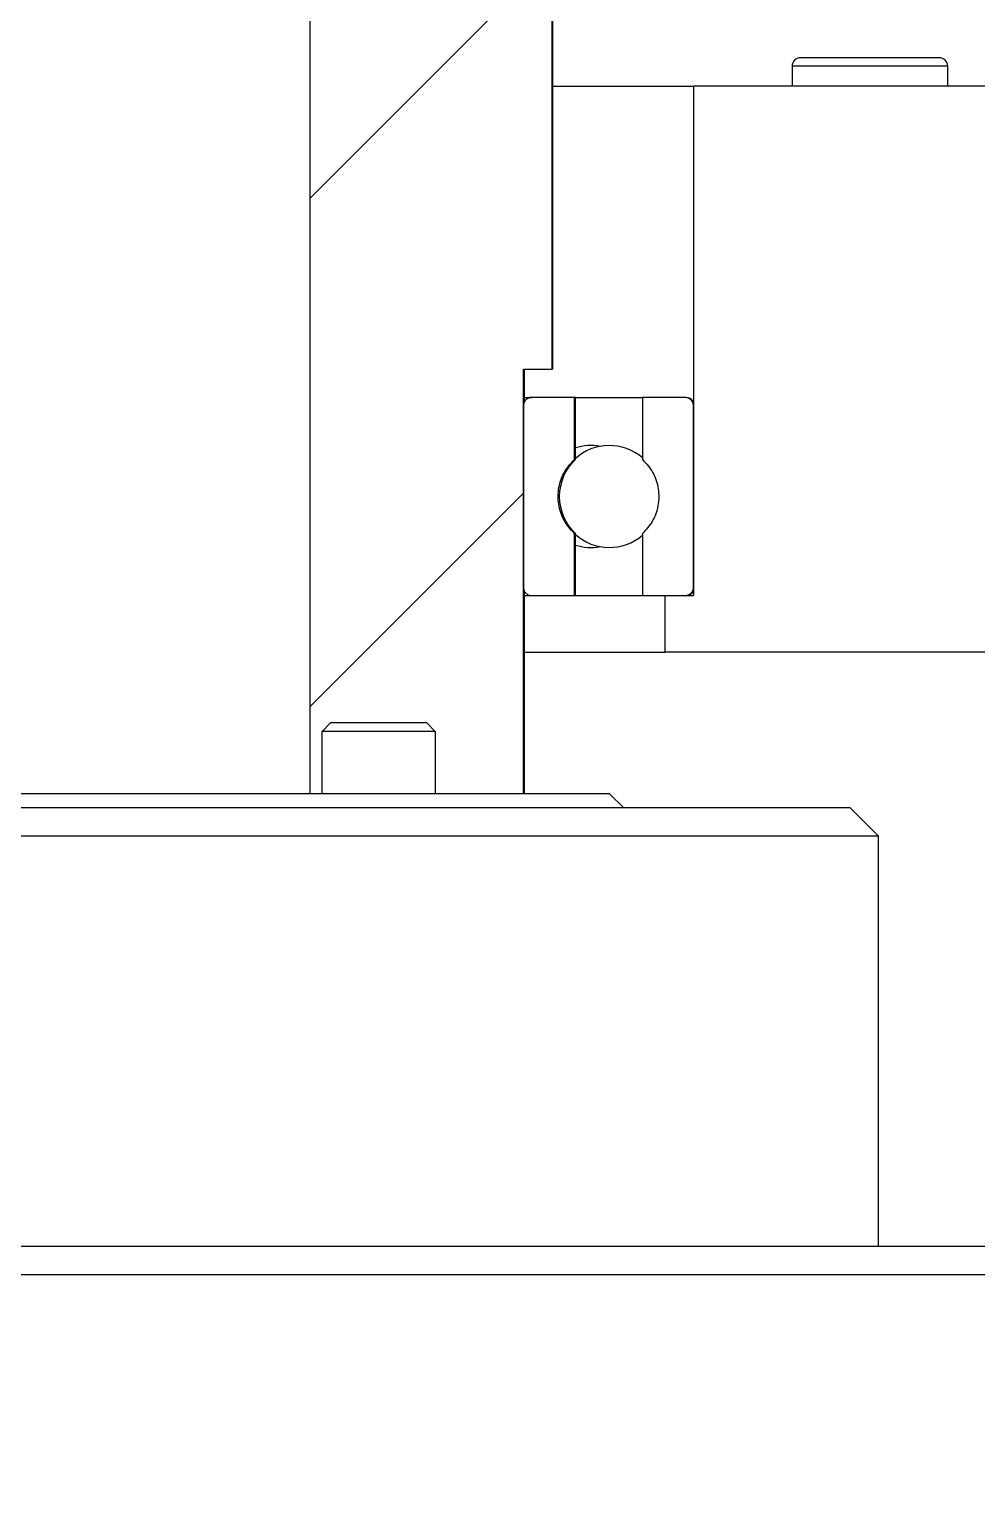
# Model space of a CAD drawing. Header units: millimetres. Extents: x 2 to 1187, y 2 to 839.
# Drawn here: x 179.1 to 187.47, y 433.14 to 446.13 of the extents above; entities that cross this region are included whole.
import ezdxf

# ---------------------------------------------------------------- set-up
doc = ezdxf.new("R2010")
doc.units = ezdxf.units.MM

# ---------------------------------------------------------------- blocks, each defined once
blk = doc.blocks.new('SW_HATCH_1')
at = {"color": 0, "linetype": 'Continuous', "lineweight": 18}
for p, q in [((14.396, -34.995), (16.53, -32.861)), ((14.396, -39.485), (16.28, -37.602))]:
    blk.add_line(p, q, dxfattribs=at)

msp = doc.modelspace()

# ---------------------------------------------------------------- linework, layer by layer
at = {"color": 7, "linetype": 'Continuous', "lineweight": 25}
for p, q in [((181.5785, 439.3766), (181.5785, 470.6266)), ((183.7125, 468.1266), (183.7125, 443.1266)), ((183.7229, 443.1266), (183.7229, 446.8766)), ((187.135, 445.8766), (185.91, 445.8766)), ((185.835, 445.8016), (185.835, 445.6266)), ((187.21, 445.8016), (185.835, 445.8016)), ((187.21, 445.6266), (187.21, 445.8016)), ((183.7229, 445.6266), (184.9647, 445.6266)), ((184.9647, 445.6266), (184.9647, 441.1266)), ((188.4645, 445.6266), (184.9647, 445.6266)), ((183.4619, 439.3766), (183.4619, 443.1266)), ((183.4619, 443.1266), (183.7125, 443.1266)), ((183.4729, 442.8397), (183.4729, 443.1266)), ((183.7229, 443.1266), (183.7125, 443.1266)), ((183.4729, 442.8766), (183.537, 442.8766)), ((183.9129, 442.8766), (183.537, 442.8766)), ((183.9129, 442.3285), (183.9129, 442.8766)), ((183.9229, 442.8766), (183.9129, 442.8766)), ((183.9229, 442.3285), (183.9229, 442.8766)), ((183.9229, 442.8766), (184.514, 442.8766)), ((184.514, 442.8766), (184.514, 442.3285)), ((184.8896, 442.8766), (184.514, 442.8766)), ((184.8979, 442.8766), (184.8896, 442.8766)), ((183.4619, 442.8016), (183.4619, 441.2016)), ((184.9647, 441.2016), (184.9647, 442.8016)), ((183.9229, 442.3285), (183.9129, 442.3285)), ((183.9229, 441.6746), (183.9129, 441.6746)), ((183.9129, 441.1266), (183.9129, 441.6746)), ((183.9229, 441.1266), (183.9229, 441.6746)), ((184.514, 441.6746), (184.514, 441.1266)), ((183.4729, 439.3766), (183.4729, 441.1641)), ((183.4729, 441.1266), (183.537, 441.1266)), ((183.537, 441.1266), (183.9129, 441.1266)), ((183.9129, 441.1266), (184.514, 441.1266)), ((183.9229, 441.1266), (183.9129, 441.1266)), ((184.514, 441.1266), (184.8896, 441.1266)), ((184.7143, 440.6266), (184.7143, 441.1266)), ((184.7143, 441.1266), (184.9647, 441.1266)), ((183.4729, 440.6266), (184.7143, 440.6266)), ((189.3077, 440.6266), (184.7143, 440.6266)), ((181.6831, 439.9266), (181.7581, 440.0016)), ((181.6831, 439.3766), (181.6831, 439.9266)), ((182.6081, 440.0016), (182.6831, 439.9266)), ((182.6831, 439.9266), (182.6831, 439.3766)), ((184.2229, 439.3766), (184.3479, 439.2516)), ((186.5979, 439.0016), (186.3479, 439.2516)), ((186.5979, 435.3766), (186.5979, 439.0016))]:
    msp.add_line(p, q, dxfattribs=at)
at = {"color": 7, "linetype": 'Continuous', "lineweight": 18}
msp.add_circle((179.0979, 455.6266), 42.7508, dxfattribs=at)
at = {"color": 7, "linetype": 'Continuous', "lineweight": 25}
for centre, radius, start, end in [((179.0979, 455.6266), 56.25, 154.83497, 352.33774), ((185.91, 445.8016), 0.075, 90, 180), ((187.135, 445.8016), 0.075, 0, 90), ((184.8979, 442.8016), 0.075, 27.06088, 90), ((184.2206, 442.0016), 0.45, 49.30033, 132.2278), ((184.0577, 442.0016), 0.45, 79.57468, 107.43176), ((184.2229, 442.0016), 0.4437, 132.53624, 227.46377), ((184.2206, 442.0016), 0.45, 227.90522, 310.69967), ((184.0577, 442.0016), 0.45, 252.56824, 280.42532), ((184.8979, 441.2016), 0.075, 270, 332.93912)]:
    msp.add_arc(centre, radius, start, end, dxfattribs=at)
for points, knots in [([(183.537, 442.8766), (183.5355, 442.8765), (183.5255, 442.8763), (183.5071, 442.8719), (183.4854, 442.858), (183.4696, 442.8378), (183.4626, 442.8177), (183.462, 442.8054), (183.4619, 442.8016)], [0, 0, 0, 0, 0.0404249, 0.2558301, 0.4711967, 0.6862069, 0.9006966, 1, 1, 1, 1]), ([(184.9647, 442.8016), (184.9641, 442.8087), (184.9628, 442.8243), (184.9516, 442.8462), (184.9335, 442.8641), (184.9117, 442.8748), (184.8964, 442.876), (184.8896, 442.8766)], [0, 0, 0, 0, 0.1822774, 0.3965392, 0.6109178, 0.8255727, 1, 1, 1, 1]), ([(183.9129, 441.6746), (183.8794, 441.7119), (183.8125, 441.7864), (183.766, 441.9326), (183.7682, 442.0831), (183.8173, 442.2237), (183.8819, 442.2946), (183.9129, 442.3285)], [0, 0, 0, 0, 0.20338532, 0.40688217, 0.61010852, 0.81318294, 1, 1, 1, 1]), ([(184.514, 442.3285), (184.5475, 442.2913), (184.6144, 442.2167), (184.6608, 442.0705), (184.6587, 441.9199), (184.6095, 441.7793), (184.5449, 441.7085), (184.514, 441.6746)], [0, 0, 0, 0, 0.2033893, 0.4068864, 0.6102022, 0.8134246, 1, 1, 1, 1]), ([(183.4619, 441.2016), (183.4625, 441.1944), (183.4638, 441.1789), (183.4749, 441.157), (183.493, 441.1391), (183.5149, 441.1283), (183.5302, 441.1271), (183.537, 441.1266)], [0, 0, 0, 0, 0.1819876, 0.3959393, 0.6101052, 0.8247687, 1, 1, 1, 1]), ([(184.8896, 441.1266), (184.8912, 441.1266), (184.9012, 441.1268), (184.9195, 441.1312), (184.9412, 441.1451), (184.9569, 441.1653), (184.9639, 441.1854), (184.9645, 441.1977), (184.9647, 441.2016)], [0, 0, 0, 0, 0.0409634, 0.2560694, 0.4711352, 0.6859848, 0.9005387, 1, 1, 1, 1])]:
    msp.add_open_spline(points, degree=3, knots=knots, dxfattribs=at)
for points in [[(182.6831, 439.9266), (182.6756, 439.9266), (182.6606, 439.9266), (182.5449, 439.9266), (182.3797, 439.9266), (182.1831, 439.9266), (181.9866, 439.9266), (181.8213, 439.9266), (181.7057, 439.9266), (181.6906, 439.9266), (181.6831, 439.9266)], [(182.1831, 440.0016), (182.1274, 440.0016), (182.016, 440.0016), (181.8756, 440.0016), (181.7773, 440.0016), (181.7645, 440.0016), (181.7581, 440.0016)], [(182.6081, 440.0016), (182.6017, 440.0016), (182.5889, 440.0016), (182.4907, 440.0016), (182.3502, 440.0016), (182.2388, 440.0016), (182.1831, 440.0016)], [(179.0979, 439.3766), (178.7625, 439.3766), (178.0916, 439.3766), (177.124, 439.3766), (176.2322, 439.3766), (175.4508, 439.3766), (174.8085, 439.3766), (174.3349, 439.3766), (174.0301, 439.3766), (173.992, 439.3766), (173.9729, 439.3766)], [(184.2229, 439.3766), (184.2038, 439.3766), (184.1657, 439.3766), (183.8609, 439.3766), (183.3873, 439.3766), (182.745, 439.3766), (181.9636, 439.3766), (181.0718, 439.3766), (180.1042, 439.3766), (179.4333, 439.3766), (179.0979, 439.3766)], [(179.0979, 439.2516), (178.6234, 439.2516), (177.6744, 439.2516), (176.3056, 439.2516), (175.044, 439.2516), (173.9386, 439.2516), (173.03, 439.2516), (172.3599, 439.2516), (171.9288, 439.2516), (171.8749, 439.2516), (171.8479, 439.2516)], [(186.3479, 439.2516), (186.3209, 439.2516), (186.2669, 439.2516), (185.8358, 439.2516), (185.1658, 439.2516), (184.2572, 439.2516), (183.1518, 439.2516), (181.8902, 439.2516), (180.5214, 439.2516), (179.5724, 439.2516), (179.0979, 439.2516)], [(186.5979, 439.0016), (186.57, 439.0016), (186.5142, 439.0016), (186.0682, 439.0016), (185.375, 439.0016), (184.4351, 439.0016), (183.2916, 439.0016), (181.9865, 439.0016), (180.5705, 439.0016), (179.0979, 439.0016), (177.6253, 439.0016), (176.2093, 439.0016), (174.9042, 439.0016), (173.7607, 439.0016), (172.8207, 439.0016), (172.1276, 439.0016), (171.6816, 439.0016), (171.6258, 439.0016), (171.5979, 439.0016)], [(179.0979, 435.3766), (178.5852, 435.3766), (177.5598, 435.3766), (176.0481, 435.3766), (174.5885, 435.3766), (173.2061, 435.3766), (171.9245, 435.3766), (170.7656, 435.3766), (169.7493, 435.3766), (168.8932, 435.3766), (168.2106, 435.3766), (167.7182, 435.3766), (167.4061, 435.3766), (167.3673, 435.3766), (167.3479, 435.3766)], [(190.8479, 435.3766), (190.8285, 435.3766), (190.7897, 435.3766), (190.4776, 435.3766), (189.9852, 435.3766), (189.3026, 435.3766), (188.4465, 435.3766), (187.4301, 435.3766), (186.2713, 435.3766), (184.9897, 435.3766), (183.6073, 435.3766), (182.1477, 435.3766), (180.636, 435.3766), (179.6106, 435.3766), (179.0979, 435.3766)], [(191.0979, 435.1266), (191.0781, 435.1266), (191.0385, 435.1266), (190.7197, 435.1266), (190.2168, 435.1266), (189.5197, 435.1266), (188.6454, 435.1266), (187.6074, 435.1266), (186.4239, 435.1266), (185.1151, 435.1266), (183.7032, 435.1266), (182.2126, 435.1266), (180.6687, 435.1266), (179.0979, 435.1266), (177.5271, 435.1266), (175.9832, 435.1266), (174.4926, 435.1266), (173.0807, 435.1266), (171.7719, 435.1266), (170.5884, 435.1266), (169.5504, 435.1266), (168.676, 435.1266), (167.979, 435.1266), (167.4761, 435.1266), (167.1573, 435.1266), (167.1177, 435.1266), (167.0979, 435.1266)]]:
    msp.add_open_spline(points, degree=3, dxfattribs=at)

# ---------------------------------------------------------------- block references
at = {"color": 7, "linetype": 'Continuous', "lineweight": 18}
msp.add_blockref('SW_HATCH_1', (167.1822, 479.6319), dxfattribs=at)

doc.saveas('drawing.dxf')
